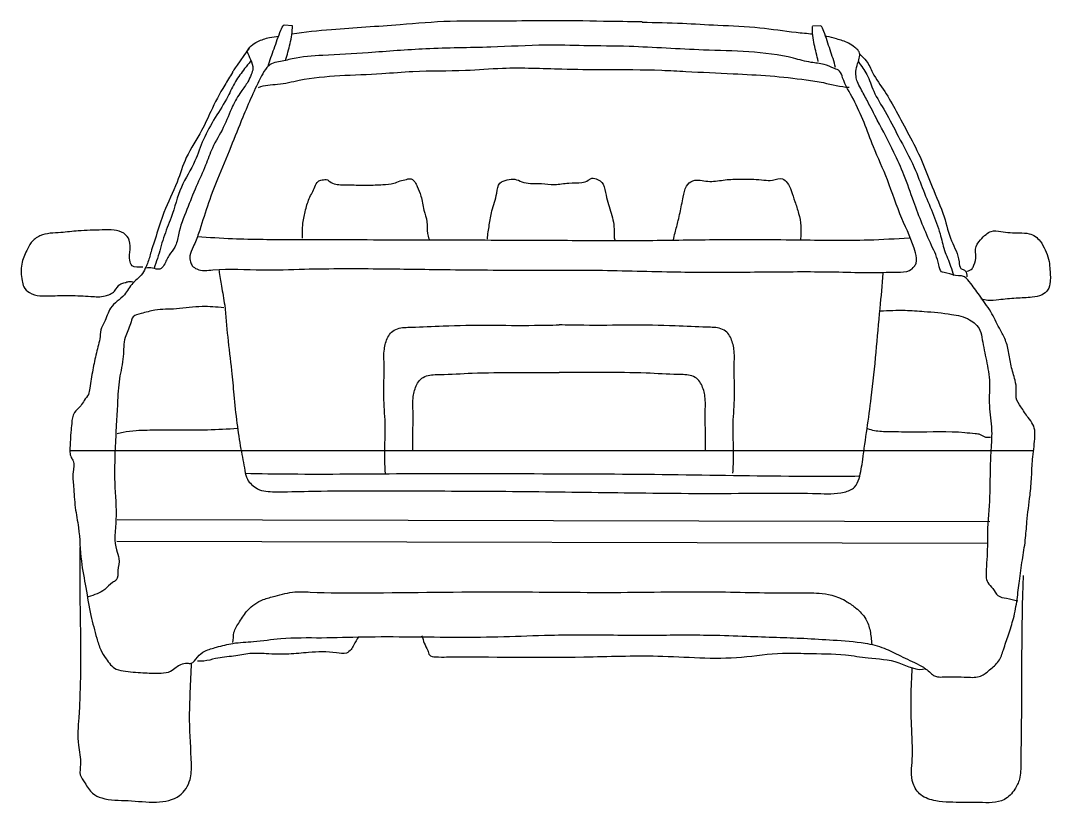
# Model space of a CAD drawing. Extents: x 157.49 to 162.38, y 243.67 to 247.09.
# Drawn here: x 160.326 to 162.371, y 243.672 to 245.226 of the extents above; entities that cross this region are included whole.
import ezdxf

# ---------------------------------------------------------------- set-up
doc = ezdxf.new("R2010")
doc.units = 0
doc.header["$MEASUREMENT"] = 0
doc.layers.get('0').update_dxf_attribs({"color": 5, "linetype": 'CONTINUOUS'})

msp = doc.modelspace()

# ---------------------------------------------------------------- linework, layer by layer
at = {"color": 7}
for p, q in [((160.8495, 245.2174), (160.8659, 245.216)), ((161.9149, 245.2154), (161.8985, 245.2144)), ((160.4242, 244.3724), (162.3373, 244.3724)), ((160.518, 244.2355), (162.2506, 244.2314)), ((160.5175, 244.1924), (162.2455, 244.1884))]:
    msp.add_line(p, q, dxfattribs=at)
for points, knots in [([(161.5605, 245.223), (161.5348, 245.2233), (161.4728, 245.224), (161.3826, 245.2262), (161.2811, 245.2237), (161.1827, 245.226), (161.0673, 245.2159), (160.9631, 245.2092), (160.8904, 245.2028), (160.8649, 245.1985)], [0, 0, 0, 0, 0.0130865, 0.0315417, 0.0459743, 0.0647681, 0.0815991, 0.1048393, 0.1182554, 0.1182554, 0.1182554, 0.1182554]), ([(161.8989, 245.1984), (161.8879, 245.1997), (161.8526, 245.2024), (161.7906, 245.2129), (161.7149, 245.2152), (161.6371, 245.2201), (161.587, 245.2212), (161.5604, 245.2218)], [0.90956096, 0.90956096, 0.90956096, 0.90956096, 0.91516129, 0.92740666, 0.94165728, 0.95360429, 0.96715149, 0.96715149, 0.96715149, 0.96715149]), ([(160.8181, 245.1353), (160.8211, 245.147), (160.8302, 245.1706), (160.8393, 245.1979), (160.8463, 245.2146), (160.8495, 245.2174)], [0.00089717, 0.00089717, 0.00089717, 0.00089717, 0.00705848, 0.01367692, 0.01585466, 0.01585466, 0.01585466, 0.01585466]), ([(160.8526, 245.1466), (160.8558, 245.1576), (160.8618, 245.1801), (160.8663, 245.2035), (160.8659, 245.2154)], [0.0017489, 0.0017489, 0.0017489, 0.0017489, 0.00757716, 0.01366641, 0.01366641, 0.01366641, 0.01366641]), ([(161.91, 245.1447), (161.9071, 245.1558), (161.9017, 245.1785), (161.8978, 245.2019), (161.8985, 245.2138)], [0.0017489, 0.0017489, 0.0017489, 0.0017489, 0.00757716, 0.01366641, 0.01366641, 0.01366641, 0.01366641]), ([(161.9442, 245.1325), (161.9415, 245.1443), (161.933, 245.1682), (161.9246, 245.1957), (161.9181, 245.2125), (161.9149, 245.2154)], [0.00089717, 0.00089717, 0.00089717, 0.00089717, 0.00705848, 0.01367692, 0.01585466, 0.01585466, 0.01585466, 0.01585466]), ([(160.7801, 245.1707), (160.7493, 245.1278), (160.7436, 245.1161), (160.7259, 245.0895), (160.7058, 245.0505), (160.6842, 245.0008), (160.6538, 244.9581), (160.6374, 244.9), (160.6107, 244.8507), (160.5973, 244.803), (160.5857, 244.7695), (160.5802, 244.7478), (160.5733, 244.7325), (160.5653, 244.718), (160.5463, 244.7048), (160.5331, 244.6771), (160.5022, 244.6599), (160.4965, 244.6319), (160.485, 244.6148), (160.4844, 244.5931), (160.4763, 244.5659), (160.4692, 244.5316), (160.4649, 244.5044), (160.4619, 244.4827), (160.4524, 244.4728), (160.4457, 244.459), (160.4302, 244.4482), (160.4278, 244.4276), (160.4258, 244.4057), (160.4247, 244.3866), (160.4239, 244.3699), (160.4256, 244.3594), (160.4347, 244.3482), (160.4283, 244.3271), (160.4324, 244.297), (160.4337, 244.2598), (160.444, 244.2111), (160.4447, 244.1573), (160.4565, 244.0996), (160.4643, 244.048), (160.4756, 244.0073), (160.4839, 243.9777), (160.4972, 243.9573), (160.5118, 243.9373), (160.5419, 243.9336), (160.5714, 243.9312), (160.6009, 243.9303), (160.6233, 243.9322), (160.6341, 243.9427), (160.6449, 243.9487), (160.6552, 243.9514), (160.6686, 243.9487), (160.6771, 243.9645), (160.6931, 243.9764), (160.7185, 243.983), (160.7501, 243.9919), (160.7933, 243.9927), (160.8515, 244.0024), (160.9246, 244.0003), (161.0108, 244.0036), (161.1313, 244.0029), (161.255, 244.0013), (161.3692, 244.0067), (161.4671, 244.0069), (161.5735, 244.0059), (161.6815, 244.0073), (161.7641, 244.0042), (161.8255, 244.002), (161.8828, 244.0002), (161.9413, 243.9963), (161.995, 243.993), (162.0403, 243.9823), (162.0745, 243.9635), (162.1059, 243.9505), (162.1278, 243.9369), (162.1377, 243.926), (162.148, 243.9227), (162.1705, 243.9243), (162.1983, 243.9231), (162.2317, 243.9216), (162.251, 243.938), (162.27, 243.953), (162.2783, 243.9795), (162.2879, 244.0077), (162.2986, 244.0407), (162.3051, 244.0766), (162.3092, 244.1155), (162.3148, 244.1546), (162.3217, 244.1935), (162.3241, 244.2366), (162.3301, 244.2782), (162.334, 244.3196), (162.3345, 244.3572), (162.3396, 244.3866), (162.3407, 244.4099), (162.3372, 244.4251), (162.3246, 244.4401), (162.3138, 244.4573), (162.301, 244.4747), (162.3042, 244.4937), (162.3007, 244.5151), (162.2919, 244.54), (162.2888, 244.5684), (162.2816, 244.5939), (162.267, 244.619), (162.2532, 244.6492), (162.2305, 244.6791), (162.2142, 244.7027), (162.2, 244.7201), (162.1828, 244.7176), (162.1706, 244.7249), (162.1518, 244.7256), (162.1485, 244.7517), (162.1272, 244.7937), (162.1033, 244.8546), (162.0816, 244.9171), (162.0577, 244.9713), (162.0315, 245.0193), (162.0099, 245.0617), (161.9963, 245.0868), (161.9876, 245.1027), (161.9845, 245.1157), (161.9847, 245.1297), (161.9889, 245.1434), (161.9935, 245.1553), (161.9904, 245.1669), (161.9818, 245.1726), (161.9672, 245.1836), (161.9476, 245.1888), (161.9326, 245.1929), (161.9253, 245.1944), (161.9246, 245.1946)], [0.1427516, 0.1427516, 0.1427516, 0.1427516, 0.1441207, 0.1491577, 0.1592131, 0.1662954, 0.1767689, 0.1855494, 0.1967554, 0.2051715, 0.2106866, 0.2148044, 0.2165516, 0.2192272, 0.2231216, 0.2279667, 0.2344574, 0.2396988, 0.2417508, 0.2447679, 0.2503915, 0.2562398, 0.2625008, 0.2646156, 0.2670974, 0.2692619, 0.2723491, 0.2761324, 0.2791232, 0.2837165, 0.2857809, 0.2876726, 0.2890104, 0.2927793, 0.2976017, 0.3047458, 0.3115836, 0.3228817, 0.3319707, 0.341553, 0.3493995, 0.3535351, 0.3570373, 0.3619053, 0.3651923, 0.3718659, 0.3771463, 0.3804333, 0.3827283, 0.3845789, 0.3866954, 0.3880729, 0.3909937, 0.3942555, 0.398394, 0.4040732, 0.4109949, 0.4202495, 0.4340319, 0.4481112, 0.4641835, 0.4954098, 0.51109, 0.5223418, 0.545301, 0.5652758, 0.5772893, 0.5873935, 0.5965795, 0.6064622, 0.6172914, 0.6239172, 0.6299773, 0.6370636, 0.6412013, 0.6429937, 0.6444456, 0.6465118, 0.6543688, 0.6589833, 0.6626123, 0.6668312, 0.6710489, 0.6763449, 0.6821303, 0.6886547, 0.6948862, 0.702056, 0.7087711, 0.7149814, 0.7239743, 0.7301846, 0.7361529, 0.7430687, 0.7453625, 0.747978, 0.7507787, 0.7551725, 0.7585599, 0.7610831, 0.7645543, 0.7695644, 0.7744681, 0.7790389, 0.7829391, 0.7892012, 0.7959495, 0.8016858, 0.8046248, 0.8060023, 0.8100116, 0.8119047, 0.8143755, 0.8213364, 0.8372718, 0.8468576, 0.8551737, 0.8673872, 0.8746748, 0.879399, 0.8819641, 0.8838557, 0.8861495, 0.8889869, 0.8911018, 0.8925526, 0.894527, 0.8969663, 0.9012549, 0.9047667, 0.9051149, 0.9051149, 0.9051149, 0.9051149]), ([(160.7756, 245.1646), (160.778, 245.1592), (160.783, 245.148), (160.7897, 245.1322), (160.7836, 245.1173), (160.777, 245.1015), (160.7615, 245.0823), (160.7446, 245.0522), (160.7305, 245.0125), (160.7068, 244.9763), (160.6933, 244.9354), (160.6741, 244.8958), (160.6562, 244.8496), (160.64, 244.8104), (160.6359, 244.7767), (160.6191, 244.7601), (160.614, 244.7436), (160.6026, 244.7292), (160.5884, 244.7355), (160.5793, 244.7348), (160.575, 244.7345)], [0.00393246, 0.00393246, 0.00393246, 0.00393246, 0.00694879, 0.01010811, 0.01212537, 0.01485463, 0.01885172, 0.0245582, 0.03238138, 0.04019022, 0.04641738, 0.05424055, 0.06257681, 0.07160269, 0.07590429, 0.07928738, 0.08300537, 0.08496544, 0.08747661, 0.08969513, 0.08969513, 0.08969513, 0.08969513]), ([(161.0505, 244.3276), (161.0499, 244.3395), (161.0483, 244.3725), (161.0519, 244.4233), (161.0455, 244.4824), (161.0494, 244.5313), (161.0465, 244.5712), (161.0531, 244.5938), (161.0621, 244.6087), (161.0789, 244.617), (161.1142, 244.6171), (161.2044, 244.6228), (161.3026, 244.62), (161.3792, 244.6214), (161.3956, 244.6217)], [0, 0, 0, 0, 0.006094, 0.0168189, 0.0258234, 0.0362585, 0.0417659, 0.0459866, 0.0480774, 0.0504159, 0.0550938, 0.0658437, 0.0966014, 0.1049292, 0.1049292, 0.1049292, 0.1049292]), ([(161.7406, 244.3276), (161.7412, 244.3395), (161.7428, 244.3725), (161.7393, 244.4233), (161.7456, 244.4824), (161.7418, 244.5313), (161.7446, 244.5712), (161.738, 244.5938), (161.729, 244.6087), (161.7122, 244.617), (161.677, 244.6171), (161.5868, 244.6228), (161.4886, 244.62), (161.4119, 244.6214), (161.3956, 244.6217)], [0, 0, 0, 0, 0.006094, 0.0168189, 0.0258234, 0.0362585, 0.0417659, 0.0459866, 0.0480774, 0.0504159, 0.0550938, 0.0658437, 0.0966014, 0.1049292, 0.1049292, 0.1049292, 0.1049292]), ([(161.1054, 244.3724), (161.1051, 244.3769), (161.1041, 244.4018), (161.1069, 244.4375), (161.104, 244.4774), (161.1107, 244.5), (161.1196, 244.515), (161.1364, 244.5232), (161.1717, 244.5233), (161.2591, 244.5289), (161.338, 244.5268), (161.3956, 244.5271)], [0.02353949, 0.02353949, 0.02353949, 0.02353949, 0.0258234, 0.03625846, 0.04176585, 0.04598659, 0.04807738, 0.05041587, 0.05509377, 0.06584368, 0.09515876, 0.09515876, 0.09515876, 0.09515876]), ([(161.6858, 244.3724), (161.686, 244.3769), (161.6871, 244.4018), (161.6842, 244.4375), (161.6871, 244.4774), (161.6805, 244.5), (161.6715, 244.515), (161.6547, 244.5232), (161.6194, 244.5233), (161.5321, 244.5289), (161.4531, 244.5268), (161.3956, 244.5271)], [0.02353949, 0.02353949, 0.02353949, 0.02353949, 0.0258234, 0.03625846, 0.04176585, 0.04598659, 0.04807738, 0.05041587, 0.05509377, 0.06584368, 0.09515876, 0.09515876, 0.09515876, 0.09515876])]:
    msp.add_open_spline(points, degree=3, knots=knots, dxfattribs=at)
for points, start_tangent, end_tangent in [([(160.7753, 245.1641), (160.7842, 245.1758), (160.7972, 245.184), (160.8204, 245.1918), (160.8388, 245.1945)], (3.495937, 4.741703), (5.84609, 0.727016)), ([(160.7989, 245.0929), (160.8366, 245.0992), (160.8794, 245.1072), (160.9599, 245.1165), (161.0437, 245.1205), (161.1052, 245.1248), (161.2095, 245.1269), (161.2831, 245.1311), (161.401, 245.1296), (161.4847, 245.1285), (161.5992, 245.1271), (161.6471, 245.1247), (161.741, 245.1201), (161.8145, 245.1158), (161.8862, 245.108), (161.9203, 245.1024), (161.9714, 245.0933)], (5.33092, 2.507313), (5.887661, -0.201936)), ([(161.2534, 244.7922), (161.2569, 244.82), (161.2619, 244.8478), (161.2717, 244.8833), (161.2781, 244.9033), (161.2921, 244.9094), (161.3077, 244.9107), (161.3215, 244.9059), (161.3386, 244.9026), (161.3602, 244.9023), (161.3866, 244.9004), (161.4145, 244.9031), (161.4409, 244.9044), (161.4533, 244.9088), (161.458, 244.9119), (161.4689, 244.9117), (161.4827, 244.9007), (161.4886, 244.879), (161.499, 244.8432), (161.5047, 244.8075), (161.5061, 244.7905)], (0.19949, 5.887744), (2.095887, -5.505686)), ([(160.7204, 244.7294), (160.7251, 244.6986), (160.7315, 244.661), (160.7375, 244.5977), (160.7452, 244.531), (160.7497, 244.4831), (160.7558, 244.4267), (160.7637, 244.3754), (160.7717, 244.3326), (160.7766, 244.3154), (160.785, 244.3051), (160.7969, 244.2964), (160.831, 244.2908), (160.8977, 244.2917), (161.1011, 244.2925), (161.3164, 244.2914), (161.5249, 244.2888), (161.7513, 244.2876), (161.9085, 244.2873), (161.9615, 244.2901), (161.9822, 244.3), (161.9909, 244.317), (161.9982, 244.3545), (162.0152, 244.4772), (162.0249, 244.5676), (162.0328, 244.6546), (162.0389, 244.7245)], (0.456403, -5.873417), (0.436359, 5.87494)), ([(160.4439, 244.1804), (160.4418, 243.8425), (160.4411, 243.7881), (160.4452, 243.7495), (160.4449, 243.7291), (160.4538, 243.7131), (160.4694, 243.6925), (160.4874, 243.6832), (160.5396, 243.678), (160.5963, 243.675), (160.6418, 243.688), (160.6627, 243.7195), (160.6654, 243.7512), (160.6619, 243.8374), (160.6656, 243.9508)], (-0.075413, -5.89064), (0.114455, 5.890011)), ([(162.3168, 244.1243), (162.3128, 243.8114), (162.3121, 243.7524), (162.3094, 243.7207), (162.3001, 243.7004), (162.2794, 243.6803), (162.2294, 243.6741), (162.1976, 243.6745), (162.1432, 243.6775), (162.1138, 243.6892), (162.0982, 243.7121), (162.0965, 243.7597), (162.0951, 243.8278), (162.0966, 243.9411)], (-0.240236, -5.886222), (0.357675, 5.880255)), ([(160.7479, 243.9916), (160.7499, 244.0113), (160.761, 244.0326), (160.7774, 244.0557), (160.8081, 244.0767), (160.8315, 244.0836), (160.871, 244.092), (160.9014, 244.0917), (161.0125, 244.0902), (161.2884, 244.0921), (161.5051, 244.0911), (161.7165, 244.092), (161.8705, 244.09), (161.9117, 244.0895), (161.9367, 244.0856), (161.967, 244.0726), (161.9848, 244.0599), (162.0042, 244.0382), (162.0128, 244.0148), (162.0161, 243.9879)], (1.120481, 5.783584), (0.511608, -5.868865)), ([(161.1224, 244.0047), (161.1276, 243.9903), (161.1346, 243.9759), (161.1381, 243.9669), (161.1506, 243.9632), (161.1721, 243.9629), (161.4443, 243.963), (161.5913, 243.9647), (161.7578, 243.9626), (161.8389, 243.9705), (161.8872, 243.9699), (161.9642, 243.9671), (162.0089, 243.9612), (162.0697, 243.9515), (162.1233, 243.94)], (3.095867, -5.012079), (5.54467, 1.990468))]:
    msp.add_spline(points, degree=3, dxfattribs=dict(at, start_tangent=start_tangent, end_tangent=end_tangent))
for points in [[(161.4451, 245.1757), (161.3692, 245.1767), (161.2598, 245.1729), (161.131, 245.1694), (161.0164, 245.1619), (160.9263, 245.1566), (160.8657, 245.1497), (160.8386, 245.1436), (160.8244, 245.1399), (160.8153, 245.1323), (160.8048, 245.1157), (160.7675, 245.0337), (160.7436, 244.9748), (160.7171, 244.9109), (160.6971, 244.8571), (160.6797, 244.8034), (160.669, 244.7765), (160.6624, 244.7586), (160.6635, 244.747), (160.6673, 244.7392), (160.6762, 244.7327), (160.7083, 244.731), (160.8061, 244.731), (160.8898, 244.7325), (161.0455, 244.7331), (161.1793, 244.7314), (161.3492, 244.7305), (161.4718, 244.7302), (161.6288, 244.7269), (161.7575, 244.7266), (161.8943, 244.7274), (161.9586, 244.7266), (162.0229, 244.7257), (162.0667, 244.7265), (162.0912, 244.73), (162.1003, 244.7376), (162.1042, 244.744), (162.1032, 244.7646), (162.0758, 244.8331), (162.0472, 244.9093), (162.0197, 244.9752), (161.9797, 245.0696), (161.9584, 245.1123), (161.9521, 245.1252), (161.9419, 245.1305), (161.9214, 245.1385), (161.8957, 245.1427), (161.8611, 245.1508), (161.6822, 245.1672), (161.5343, 245.1742), (161.4443, 245.1754)], [(161.9926, 245.1588), (162.0053, 245.1457), (162.0179, 245.1224), (162.0419, 245.0848), (162.0646, 245.0459), (162.0898, 244.9992), (162.1149, 244.9487), (162.1361, 244.8956), (162.1598, 244.8361), (162.1747, 244.7883), (162.1896, 244.7469), (162.1933, 244.734), (162.2022, 244.7287), (162.2047, 244.7171)], [(160.7828, 245.1448), (160.7712, 245.1303), (160.7529, 245.1044), (160.7378, 245.0752), (160.7128, 245.0331), (160.6893, 244.9893), (160.6725, 244.9471), (160.6457, 244.8952), (160.6253, 244.835), (160.6101, 244.7944), (160.5981, 244.7538), (160.5913, 244.7343)], [(161.9896, 245.1436), (162.0064, 245.1185), (162.02, 245.0857), (162.0429, 245.045), (162.0687, 244.9964), (162.1006, 244.9338), (162.1187, 244.8885), (162.1368, 244.8447), (162.1518, 244.8025), (162.1607, 244.7697), (162.1728, 244.7385), (162.1788, 244.7197)], [(160.8861, 244.7938), (160.8864, 244.8201), (160.8914, 244.8464), (160.8995, 244.8726), (160.9107, 244.8957), (160.917, 244.9064), (160.9248, 244.9094), (160.9356, 244.9093), (160.9402, 244.9061), (160.965, 244.8996), (160.9851, 244.8994), (161.0146, 244.899), (161.0456, 244.9001), (161.0673, 244.9029), (161.0798, 244.9074), (161.0922, 244.9104), (161.0984, 244.9118), (161.1092, 244.9055), (161.1137, 244.8962), (161.1212, 244.8775), (161.1271, 244.8495), (161.133, 244.8262), (161.1342, 244.803), (161.1372, 244.7921)], [(161.6223, 244.7905), (161.6256, 244.8044), (161.6321, 244.8291), (161.6387, 244.86), (161.642, 244.8755), (161.6485, 244.8971), (161.661, 244.9077), (161.6688, 244.9092), (161.6827, 244.9075), (161.6984, 244.9066), (161.7292, 244.91), (161.7587, 244.9109), (161.7818, 244.9106), (161.8022, 244.9091), (161.8191, 244.9088), (161.8393, 244.9116), (161.8485, 244.9038), (161.8561, 244.8882), (161.8635, 244.8664), (161.871, 244.8431), (161.8753, 244.8183), (161.875, 244.7919)], [(160.5688, 244.7365), (160.5479, 244.7393), (160.5431, 244.7655), (160.5421, 244.7899), (160.5313, 244.8035), (160.5118, 244.8099), (160.4885, 244.8102), (160.4407, 244.8083), (160.4064, 244.8051), (160.3647, 244.7983), (160.3474, 244.7851), (160.3386, 244.7693), (160.3285, 244.7425), (160.3293, 244.7095), (160.3328, 244.6972), (160.3437, 244.686), (160.3644, 244.6796), (160.3852, 244.6794), (160.4244, 244.6801), (160.466, 244.6783), (160.4942, 244.6792), (160.504, 244.6828), (160.5127, 244.6888), (160.5251, 244.7033), (160.5337, 244.7056), (160.5411, 244.708), (160.5521, 244.7066)], [(162.2055, 244.7285), (162.2153, 244.7332), (162.2191, 244.7405), (162.223, 244.7588), (162.222, 244.7723), (162.232, 244.7905), (162.2431, 244.8014), (162.253, 244.8074), (162.2726, 244.8071), (162.3093, 244.8042), (162.3289, 244.8027), (162.3507, 244.7878), (162.3603, 244.7705), (162.3674, 244.7521), (162.3696, 244.7349), (162.3707, 244.7202), (162.3705, 244.708), (162.3654, 244.6909), (162.3542, 244.6813), (162.3346, 244.6767), (162.3027, 244.6746), (162.2684, 244.6714), (162.2464, 244.6705), (162.2336, 244.6733)], [(160.7296, 244.6559), (160.6869, 244.6581), (160.6356, 244.6536), (160.5928, 244.6508), (160.5654, 244.6443), (160.5499, 244.6377), (160.5446, 244.6241), (160.534, 244.5969), (160.5301, 244.5594), (160.5227, 244.5151), (160.5187, 244.4656), (160.5164, 244.4246), (160.5141, 244.3751), (160.5132, 244.3085), (160.5157, 244.2351), (160.5136, 244.2009), (160.5167, 244.1753), (160.5216, 244.1581), (160.5196, 244.1343), (160.5159, 244.1155), (160.509, 244.1105), (160.4934, 244.097), (160.4608, 244.0821)], [(162.033, 244.6496), (162.0826, 244.6507), (162.1201, 244.6485), (162.1748, 244.6427), (162.2105, 244.632), (162.2308, 244.6112), (162.2356, 244.5924), (162.2437, 244.5513), (162.2499, 244.5068), (162.2494, 244.4675), (162.2539, 244.4197), (162.2535, 244.3838), (162.2512, 244.3412), (162.2506, 244.2899), (162.2462, 244.2183), (162.2459, 244.1892), (162.2435, 244.1363), (162.2466, 244.1107), (162.2567, 244.0986), (162.2667, 244.0848), (162.2838, 244.0794), (162.3059, 244.074)], [(160.5178, 244.406), (160.5298, 244.4092), (160.5555, 244.4123), (160.5999, 244.4135), (160.6974, 244.4139), (160.7572, 244.4166)], [(162.0078, 244.416), (162.0214, 244.4124), (162.0504, 244.4103), (162.1, 244.4097), (162.2008, 244.4084), (162.2213, 244.4064), (162.2315, 244.4046), (162.2417, 244.3993), (162.252, 244.3992)], [(160.7719, 244.3273), (160.8625, 244.3261), (161.0864, 244.3267), (161.3633, 244.3266), (161.6162, 244.325), (161.8674, 244.3218), (161.9905, 244.322)], [(160.997, 244.0027), (160.9879, 243.9867), (160.9824, 243.9779), (160.9733, 243.9708), (160.9536, 243.9711), (160.8981, 243.9718), (160.8587, 243.9687), (160.8139, 243.9693), (160.7817, 243.9697), (160.7493, 243.9647), (160.7135, 243.9598), (160.6901, 243.9548), (160.6776, 243.9549)]]:
    msp.add_spline(points, degree=3, dxfattribs=at)
at = {"color": 7, "start_tangent": (5.647855, -1.675428)}
msp.add_spline([(160.6771, 244.7973), (160.7471, 244.793), (160.8685, 244.7915), (161.0633, 244.7907), (161.2257, 244.7903), (161.412, 244.7896), (161.5641, 244.7894), (161.7026, 244.791), (161.8667, 244.7906), (162.0102, 244.7905), (162.0906, 244.7946)], degree=3, dxfattribs=at)

doc.saveas('drawing.dxf')
